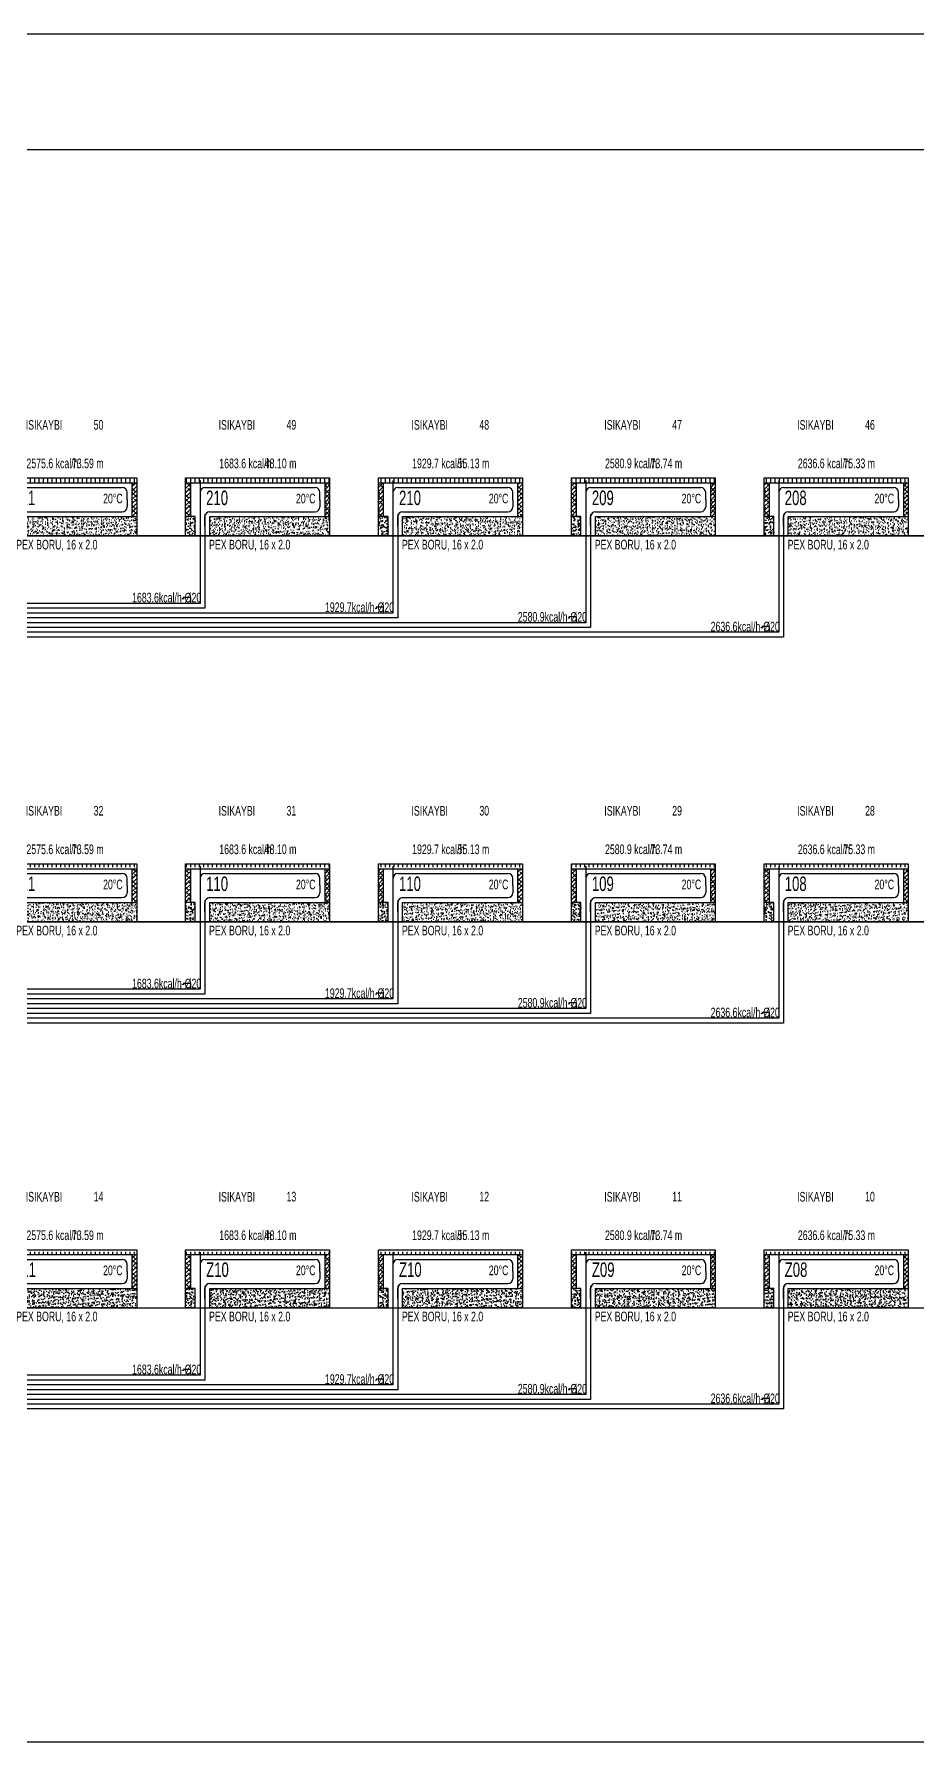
# Model space of a CAD drawing. Header units: centimetres. Extents: x -1224 to 8120, y -5771 to -1283.
# Drawn here: x 373 to 1289, y -5650 to -3880 of the extents above; entities that cross this region are included whole.
import ezdxf
from ezdxf.enums import TextEntityAlignment as Align

# ---------------------------------------------------------------- set-up
doc = ezdxf.new("R2010")
doc.units = ezdxf.units.CM
for name, color, linetype in [('ROTAS-ISITMA-CAP', 41, 'Continuous'), ('ROTAS-ISITMA-DONUS-BORU', 30, 'Continuous'), ('ROTAS-ISITMA-GIDIS-BORU', 10, 'Continuous'), ('ROTAS-ISITMA-SEMA-DETAY', 7, 'Continuous'), ('ROTAS-PAFTA', 144, 'Continuous'), ('ROTAS-SEMA-KAT-BANDI', 7, 'Continuous')]:
    doc.layers.add(name, color=color, linetype=linetype)
doc.styles.add('ROTAS-YAZI', font='arial.ttf')
pattern_1 = [(50, (-135697.04, 398449.737), (7.17260183, -0.62752135), [0.75, -8.25]), (355, (-135697.04, 398449.737), (-1.38751334, 7.52192134), [0.6, -6.6]), (100.4514445, (-135696.442, 398449.6846), (5.78508847, 6.89439991), [0.63740192, -7.01142112]), (46.1842, (-135697.04, 398451.737), (10.6724133, -1.6551928), [1.125, -12.375]), (96.6356355, (-135696.15, 398451.599), (9.34661946, 9.741186), [0.95610342, -10.5171376]), (351.184164, (-135697.04, 398451.737), (9.34661945, 9.741186), [0.9, -9.9]), (21, (-135696.04, 398451.237), (5.96907052, -4.02618891), [0.75, -8.25]), (326, (-135696.04, 398451.237), (2.43315332, 7.25150045), [0.6, -6.6]), (71.4514447, (-135695.5425, 398450.9014), (8.40222377, 3.22531153), [0.6374019, -7.01142112]), (37.5, (-135697.04, 398449.737), (0.121598553, 3.328938538), [0, -6.52, 0, -6.7, 0, -6.625]), (7.5, (-135697.04, 398449.737), (2.630695374, 3.94411712), [0, -3.82, 0, -6.37, 0, -2.525]), (327.5, (-135699.27, 398449.737), (5.338224362, -0.225548717), [0, -2.5, 0, -7.8, 0, -10.35]), (317.5, (-135700.27, 398449.737), (5.831861693, 1.001049823), [0, -3.25, 0, -5.18, 0, -7.35])]
pattern_2 = [(45, (-135697.04, 398444.737), (-2.209708691, 2.209708691), []), (135, (-135697.04, 398444.737), (-6.629126074, 2.209708691), [7.8125, -4.6875])]

# ---------------------------------------------------------------- blocks, each defined once
blk = doc.blocks.new('ROTAS-YI-DEVRE-PANELI')
h = blk.add_hatch()
h.set_pattern_fill('ACAD_ISO08W100', scale=0.898129, angle=90, style=0)
h.set_pattern_definition([(90, (-135697.04, 398444.737), (-4.49064449, 3e-16), [21.55509356, -2.6943867, 5.38877339, -2.6943867])])
h.paths.add_polyline_path([(129.3, 55), (129.3, 60), (-20, 60), (-20, 55)])
h = blk.add_hatch()
h.set_pattern_fill('ANSI38', color=15, scale=25, style=0)
h.set_pattern_definition(pattern_2)
h.paths.add_polyline_path([(-20, 20), (-15, 20), (-15, 55), (-20, 55)])
h = blk.add_hatch()
h.set_pattern_fill('ANSI38', color=15, scale=25, style=0)
h.set_pattern_definition(pattern_2)
h.paths.add_polyline_path([(124.3, 20), (129.3, 20), (129.3, 55), (124.3, 55)])
h = blk.add_hatch()
h.set_pattern_fill('AR-CONC', color=15, style=0)
h.set_pattern_definition(pattern_1)
h.paths.add_polyline_path([(-20, 0), (-10, 0), (-10, 20), (-15, 20), (-20, 20)])
h = blk.add_hatch()
h.set_pattern_fill('AR-CONC', color=15, style=0)
h.set_pattern_definition(pattern_1)
h.paths.add_polyline_path([(5, 20), (5, 0), (129.3, 0), (129.3, 20)])
at = {"color": 7}
for p, q in [((-20, 55), (129.3, 55)), ((-15, 55), (-15, 20)), ((124.3, 55), (124.3, 20))]:
    blk.add_line(p, q, dxfattribs=at)
for points in [[(-10, 0), (-20, 0), (-20, 60), (129.3, 60), (129.3, 0), (5, 0), (5, 20), (129.3, 20)], [(-10, 0), (-10, 20), (-15, 20), (-20, 20)]]:
    blk.add_lwpolyline(points, dxfattribs=at)
at = {"layer": 'ROTAS-ISITMA-DONUS-BORU'}
for p, q in [((119.3, 37.5), (119.3, 30)), ((0, 10), (0, 20)), ((5, 25), (114.3, 25))]:
    blk.add_line(p, q, dxfattribs=at)
for centre, start, end in [((5, 20), 90, 180), ((114.3, 30), -90, 0)]:
    blk.add_arc(centre, 5, start, end, dxfattribs=at)
at = {"layer": 'ROTAS-ISITMA-GIDIS-BORU'}
for p, q in [((0, 50), (114.3, 50)), ((119.3, 37.5), (119.3, 45))]:
    blk.add_line(p, q, dxfattribs=at)
for centre, start, end in [((0, 45), 90, 180), ((114.3, 45), 0, 90)]:
    blk.add_arc(centre, 5, start, end, dxfattribs=at)
at = {"color": 2, "style": 'ROTAS-YAZI', "width": 0.65}
for tag, p, height in [('ISIKAYBI', (14.2, 110), 10), ('YER', (14.9, 70.1), 10), ('NO', (1.3, 31.9), 15), ('DERECE', (94.4, 33.7), 10), ('BORU', (4.3, -14.1), 10)]:
    blk.add_attdef(tag, p, '', height=height, dxfattribs=at)
for tag, p in [('NO1', (84.6, 110.1)), ('UZ', (62.1, 70.1))]:
    blk.add_attdef(tag, p, '', height=10, rotation=360, dxfattribs=at)
blk.add_attdef('MAHAL', text='', height=10, dxfattribs=at).set_placement((15, 95), align=Align.MIDDLE_LEFT)
blk = doc.blocks.new('ROTAS-YI-HAT-ETIKETI')
at = {"color": 41}
for q in [(-7.5, 6), (0, 0)]:
    blk.add_line((0, 6), q, dxfattribs=at)
at = {"color": 41, "style": 'ROTAS-YAZI', "width": 0.65}
blk.add_attdef('CAP', (-60.5, 1), '', height=10, dxfattribs=at)

msp = doc.modelspace()

# ---------------------------------------------------------------- linework, layer by layer
at = {"layer": 'ROTAS-ISITMA-DONUS-BORU'}
for points in [[(1150.4, -4377.5), (1150.4, -4505), (-739.6, -4505), (-739.6, -4380.4)], [(950.4, -4377.5), (950.4, -4495), (-729.6, -4495), (-729.6, -4380.4)], [(750.4, -4377.5), (750.4, -4485), (-719.6, -4485), (-719.6, -4380.4)], [(550.4, -4377.5), (550.4, -4475), (-709.6, -4475), (-709.6, -4380.4)], [(1150.4, -4777.5), (1150.4, -4905), (-739.6, -4905), (-739.6, -4780.4)], [(950.4, -4777.5), (950.4, -4895), (-729.6, -4895), (-729.6, -4780.4)], [(750.4, -4777.5), (750.4, -4885), (-719.6, -4885), (-719.6, -4780.4)], [(550.4, -4777.5), (550.4, -4875), (-709.6, -4875), (-709.6, -4780.4)], [(1150.4, -5177.5), (1150.4, -5305), (-739.6, -5305), (-739.6, -5180.4)], [(950.4, -5177.5), (950.4, -5295), (-729.6, -5295), (-729.6, -5180.4)], [(750.4, -5177.5), (750.4, -5285), (-719.6, -5285), (-719.6, -5180.4)], [(550.4, -5177.5), (550.4, -5275), (-709.6, -5275), (-709.6, -5180.4)]]:
    msp.add_lwpolyline(points, dxfattribs=at)
at = {"layer": 'ROTAS-ISITMA-GIDIS-BORU'}
for points in [[(1145.4, -4342.5), (1145.4, -4500), (-734.6, -4500), (-734.6, -4380.4)], [(945.4, -4342.5), (945.4, -4490), (-724.6, -4490), (-724.6, -4380.4)], [(745.4, -4342.5), (745.4, -4480), (-714.6, -4480), (-714.6, -4380.4)], [(545.4, -4342.5), (545.4, -4470), (-704.6, -4470), (-704.6, -4380.4)], [(1145.4, -4742.5), (1145.4, -4900), (-734.6, -4900), (-734.6, -4780.4)], [(945.4, -4742.5), (945.4, -4890), (-724.6, -4890), (-724.6, -4780.4)], [(745.4, -4742.5), (745.4, -4880), (-714.6, -4880), (-714.6, -4780.4)], [(545.4, -4742.5), (545.4, -4870), (-704.6, -4870), (-704.6, -4780.4)], [(1145.4, -5142.5), (1145.4, -5300), (-734.6, -5300), (-734.6, -5180.4)], [(945.4, -5142.5), (945.4, -5290), (-724.6, -5290), (-724.6, -5180.4)], [(745.4, -5142.5), (745.4, -5280), (-714.6, -5280), (-714.6, -5180.4)], [(545.4, -5142.5), (545.4, -5270), (-704.6, -5270), (-704.6, -5180.4)]]:
    msp.add_lwpolyline(points, dxfattribs=at)
at = {"layer": 'ROTAS-PAFTA'}
msp.add_lwpolyline([(-1000, -5650), (3548.4, -5650), (3548.4, -3880), (-1000, -3880)], close=True, dxfattribs=at)
at = {"layer": 'ROTAS-SEMA-KAT-BANDI', "color": 7}
for points in [[(-935.6, -4400), (3460.4, -4400), (3460.4, -4000), (-935.6, -4000)], [(-935.6, -4800), (3460.4, -4800), (3460.4, -4400), (-935.6, -4400)], [(-935.6, -5200), (3460.4, -5200), (3460.4, -4800), (-935.6, -4800)]]:
    msp.add_lwpolyline(points, close=True, dxfattribs=at)

# ---------------------------------------------------------------- block references
at = {"layer": 'ROTAS-ISITMA-CAP'}
for p, values in [((535.4, -4470), {'CAP': '1683.6kcal/h-%%C20'}), ((735.4, -4480), {'CAP': '1929.7kcal/h-%%C20'}), ((935.4, -4490), {'CAP': '2580.9kcal/h-%%C20'}), ((1135.4, -4500), {'CAP': '2636.6kcal/h-%%C20'}), ((535.4, -4870), {'CAP': '1683.6kcal/h-%%C20'}), ((735.4, -4880), {'CAP': '1929.7kcal/h-%%C20'}), ((935.4, -4890), {'CAP': '2580.9kcal/h-%%C20'}), ((1135.4, -4900), {'CAP': '2636.6kcal/h-%%C20'}), ((535.4, -5270), {'CAP': '1683.6kcal/h-%%C20'}), ((735.4, -5280), {'CAP': '1929.7kcal/h-%%C20'}), ((935.4, -5290), {'CAP': '2580.9kcal/h-%%C20'}), ((1135.4, -5300), {'CAP': '2636.6kcal/h-%%C20'})]:
    msp.add_blockref('ROTAS-YI-HAT-ETIKETI', p, dxfattribs=at).add_auto_attribs(values)
at = {"layer": 'ROTAS-ISITMA-SEMA-DETAY'}
for p, values in [((350.4, -4400), {'NO': '211', 'DERECE': '20%%DC', 'UZ': '73.59 m', 'NO1': '50', 'BORU': 'PEX BORU, 16 x 2.0', 'YER': '2575.6 kcal/h', 'ISIKAYBI': 'ISIKAYBI'}), ((550.4, -4400), {'NO': '210', 'DERECE': '20%%DC', 'UZ': '48.10 m', 'NO1': '49', 'BORU': 'PEX BORU, 16 x 2.0', 'YER': '1683.6 kcal/h', 'ISIKAYBI': 'ISIKAYBI'}), ((750.4, -4400), {'NO': '210', 'DERECE': '20%%DC', 'UZ': '55.13 m', 'NO1': '48', 'BORU': 'PEX BORU, 16 x 2.0', 'YER': '1929.7 kcal/h', 'ISIKAYBI': 'ISIKAYBI'}), ((950.4, -4400), {'NO': '209', 'DERECE': '20%%DC', 'UZ': '73.74 m', 'NO1': '47', 'BORU': 'PEX BORU, 16 x 2.0', 'YER': '2580.9 kcal/h', 'ISIKAYBI': 'ISIKAYBI'}), ((1150.4, -4400), {'NO': '208', 'DERECE': '20%%DC', 'UZ': '75.33 m', 'NO1': '46', 'BORU': 'PEX BORU, 16 x 2.0', 'YER': '2636.6 kcal/h', 'ISIKAYBI': 'ISIKAYBI'}), ((350.4, -4800), {'NO': '111', 'DERECE': '20%%DC', 'UZ': '73.59 m', 'NO1': '32', 'BORU': 'PEX BORU, 16 x 2.0', 'YER': '2575.6 kcal/h', 'ISIKAYBI': 'ISIKAYBI'}), ((550.4, -4800), {'NO': '110', 'DERECE': '20%%DC', 'UZ': '48.10 m', 'NO1': '31', 'BORU': 'PEX BORU, 16 x 2.0', 'YER': '1683.6 kcal/h', 'ISIKAYBI': 'ISIKAYBI'}), ((750.4, -4800), {'NO': '110', 'DERECE': '20%%DC', 'UZ': '55.13 m', 'NO1': '30', 'BORU': 'PEX BORU, 16 x 2.0', 'YER': '1929.7 kcal/h', 'ISIKAYBI': 'ISIKAYBI'}), ((950.4, -4800), {'NO': '109', 'DERECE': '20%%DC', 'UZ': '73.74 m', 'NO1': '29', 'BORU': 'PEX BORU, 16 x 2.0', 'YER': '2580.9 kcal/h', 'ISIKAYBI': 'ISIKAYBI'}), ((1150.4, -4800), {'NO': '108', 'DERECE': '20%%DC', 'UZ': '75.33 m', 'NO1': '28', 'BORU': 'PEX BORU, 16 x 2.0', 'YER': '2636.6 kcal/h', 'ISIKAYBI': 'ISIKAYBI'}), ((350.4, -5200), {'NO': 'Z11', 'DERECE': '20%%DC', 'UZ': '73.59 m', 'NO1': '14', 'BORU': 'PEX BORU, 16 x 2.0', 'YER': '2575.6 kcal/h', 'ISIKAYBI': 'ISIKAYBI'}), ((550.4, -5200), {'NO': 'Z10', 'DERECE': '20%%DC', 'UZ': '48.10 m', 'NO1': '13', 'BORU': 'PEX BORU, 16 x 2.0', 'YER': '1683.6 kcal/h', 'ISIKAYBI': 'ISIKAYBI'}), ((750.4, -5200), {'NO': 'Z10', 'DERECE': '20%%DC', 'UZ': '55.13 m', 'NO1': '12', 'BORU': 'PEX BORU, 16 x 2.0', 'YER': '1929.7 kcal/h', 'ISIKAYBI': 'ISIKAYBI'}), ((950.4, -5200), {'NO': 'Z09', 'DERECE': '20%%DC', 'UZ': '73.74 m', 'NO1': '11', 'BORU': 'PEX BORU, 16 x 2.0', 'YER': '2580.9 kcal/h', 'ISIKAYBI': 'ISIKAYBI'}), ((1150.4, -5200), {'NO': 'Z08', 'DERECE': '20%%DC', 'UZ': '75.33 m', 'NO1': '10', 'BORU': 'PEX BORU, 16 x 2.0', 'YER': '2636.6 kcal/h', 'ISIKAYBI': 'ISIKAYBI'})]:
    msp.add_blockref('ROTAS-YI-DEVRE-PANELI', p, dxfattribs=at).add_auto_attribs(values)

doc.saveas('drawing.dxf')
